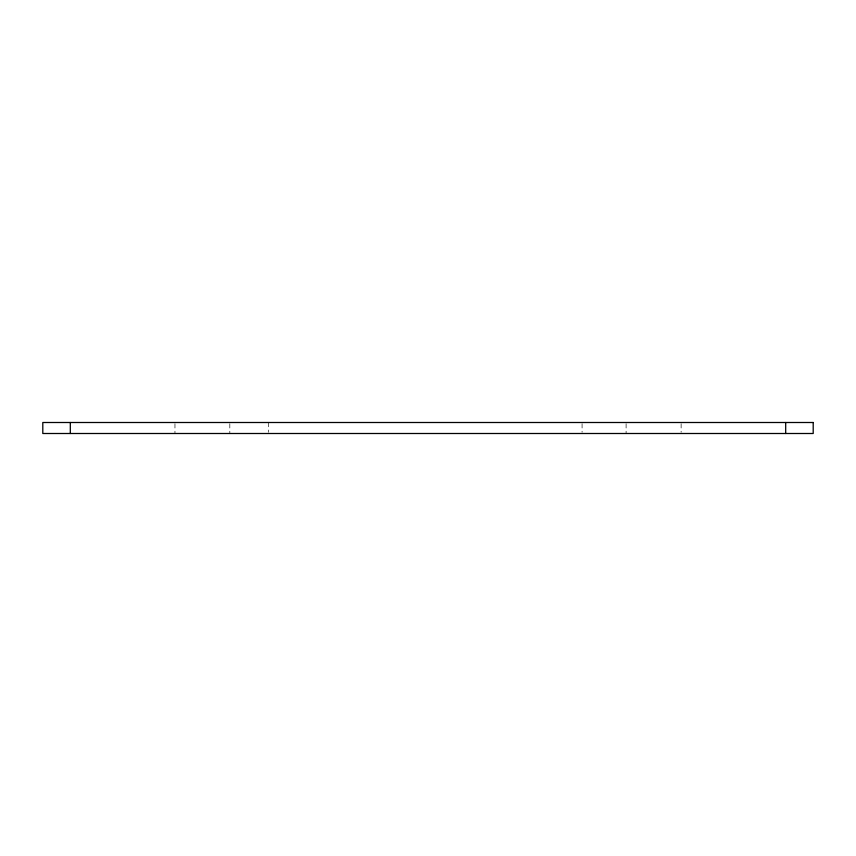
<?xml version="1.0" encoding="UTF-8"?>
<svg xmlns="http://www.w3.org/2000/svg" width="856" height="856" viewBox="0 0 856 856"><rect width="100%" height="100%" fill="white"/><g stroke="black" fill="none" stroke-linecap="round" stroke-linejoin="round"><path stroke-width="0.64" stroke-dasharray="4.28 3.21" d="M681.13 423.72L681.13 432.28M626.1 423.72L626.1 433.5M582.08 423.72L582.08 432.28M268.42 422.5L268.42 432.28M229.815 423.72L229.815 433.5M174.956 423.72L174.956 433.5"/><path stroke-width="1.28" d="M785.69 422.5L785.69 433.5M70.31 422.5L70.31 433.5M813.2 422.5L42.8 422.5L42.8 433.5L813.2 433.5L813.2 422.5"/></g></svg>
